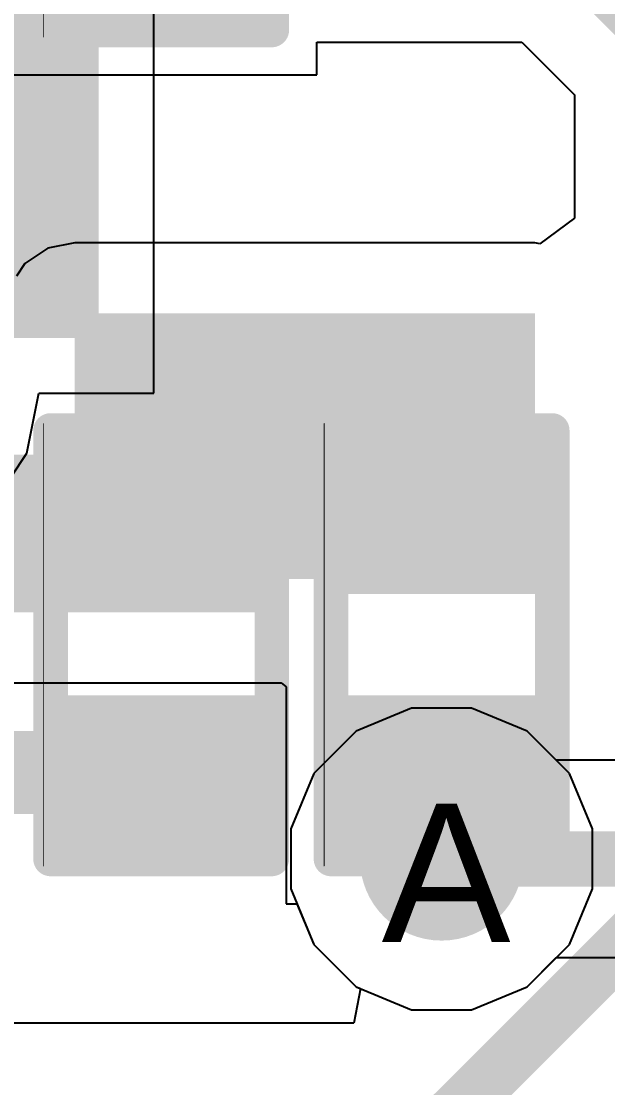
# Model space of a CAD drawing. Header units: inches. Extents: x 0 to 5271, y 0 to 5417.
# Drawn here: x 40.659 to 42.813, y 100.925 to 104.844 of the extents above; entities that cross this region are included whole.
import ezdxf

# ---------------------------------------------------------------- set-up
doc = ezdxf.new("R2010")
doc.units = ezdxf.units.IN
for name, color, linetype in [('Bottom Layer', 5, 'Continuous'), ('Bottom Overlay', 54, 'Continuous'), ('Bottom Paste', 16, 'Continuous'), ('Bottom Solder', 6, 'Continuous'), ('Drill Drawing', 1, 'Continuous'), ('L2_GND1', 16, 'Continuous'), ('L3_SIG1', 76, 'Continuous'), ('L4_PWR', 90, 'Continuous'), ('L5_GND2', 156, 'Continuous'), ('L6_SIG2', 130, 'Continuous'), ('L7_GND3', 216, 'Continuous'), ('Top Layer', 1, 'Continuous'), ('Top Paste', 8, 'Continuous'), ('Top Solder', 216, 'Continuous'), ('Via Holes', 16, 'Continuous')]:
    doc.layers.add(name, color=color, linetype=linetype)
doc.styles.add('Arial', font='', dxfattribs={"height": 0.2})
doc.styles.get('Arial').set_extended_font_data('Arial')

# ---------------------------------------------------------------- blocks, each defined once
blk = doc.blocks.new('PJ_332D_6A_4')
at = {"layer": 'Top Layer'}
blk.add_hatch(color=1, dxfattribs=at).paths.add_polyline_path([(-4.3999, 0.525), (-4.3999, 2.025), (-2.7999, 2.025), (-2.7999, 0.525)])
at = {"layer": 'Top Paste'}
blk.add_hatch(color=8, dxfattribs=at).paths.add_polyline_path([(-4.3999, 0.525), (-4.3999, 2.025), (-2.7999, 2.025), (-2.7999, 0.525)])
at = {"layer": 'Top Solder'}
blk.add_hatch(color=216, dxfattribs=at).paths.add_polyline_path([(-4.4507, 0.4742), (-4.4507, 2.0758), (-2.7491, 2.0758), (-2.7491, 0.4742)])
blk = doc.blocks.new('RES_0402_B_431')
at = {"layer": 'Bottom Layer'}
for points in [[(-0.2413, 0.3175), (-0.2413, -0.3175), (-0.6985, -0.3175), (-0.6985, 0.3175)], [(0.6985, 0.3175), (0.6985, -0.3175), (0.2413, -0.3175), (0.2413, 0.3175)]]:
    blk.add_hatch(color=5, dxfattribs=at).paths.add_polyline_path(points)
at = {"layer": 'Bottom Paste'}
for points in [[(-0.2413, 0.3175), (-0.2413, -0.3175), (-0.6985, -0.3175), (-0.6985, 0.3175)], [(0.6985, 0.3175), (0.6985, -0.3175), (0.2413, -0.3175), (0.2413, 0.3175)]]:
    blk.add_hatch(color=16, dxfattribs=at).paths.add_polyline_path(points)
at = {"layer": 'Bottom Solder'}
for points in [[(-0.1863, 0.3725), (-0.1863, -0.3725), (-0.7535, -0.3725), (-0.7535, 0.3725)], [(0.7535, 0.3725), (0.7535, -0.3725), (0.1863, -0.3725), (0.1863, 0.3725)]]:
    blk.add_hatch(color=6, dxfattribs=at).paths.add_polyline_path(points)
at = {"layer": 'Bottom Overlay'}
for points in [[(-0.7874, 0.4064, 0.127, 0.127, 0), (-0.7874, -0.4064, 0.127, 0.127, 0)], [(-0.7874, 0.4064, 0.127, 0.127, 0), (0.7874, 0.4064, 0.127, 0.127, 0)], [(-0.8128, 0.4318, 0.00323, 0.00323, 0), (0.8128, 0.4318, 0.00323, 0.00323, 0)], [(0.7874, 0.4064, 0.127, 0.127, 0), (0.7874, -0.4064, 0.127, 0.127, 0)], [(-0.7874, -0.4064, 0.127, 0.127, 0), (0.7874, -0.4064, 0.127, 0.127, 0)]]:
    blk.add_lwpolyline(points, format="xyseb", dxfattribs=at)
for points in [[(-0.8191, 0.4064, 0.0635, 0.0635, 1), (-0.7556, 0.4064, 0.0635, 0.0635, 1)], [(-0.8191, 0.4064, 0.0635, 0.0635, 1), (-0.7556, 0.4064, 0.0635, 0.0635, 1)], [(-0.8136, 0.4318, 0.00161, 0.00161, 1), (-0.812, 0.4318, 0.00161, 0.00161, 1)], [(0.7557, 0.4064, 0.0635, 0.0635, 1), (0.8192, 0.4064, 0.0635, 0.0635, 1)], [(0.7557, 0.4064, 0.0635, 0.0635, 1), (0.8192, 0.4064, 0.0635, 0.0635, 1)], [(0.812, 0.4318, 0.00161, 0.00161, 1), (0.8136, 0.4318, 0.00161, 0.00161, 1)], [(-0.8191, -0.4064, 0.0635, 0.0635, 1), (-0.7556, -0.4064, 0.0635, 0.0635, 1)], [(-0.8191, -0.4064, 0.0635, 0.0635, 1), (-0.7556, -0.4064, 0.0635, 0.0635, 1)], [(0.7557, -0.4064, 0.0635, 0.0635, 1), (0.8192, -0.4064, 0.0635, 0.0635, 1)], [(0.7557, -0.4064, 0.0635, 0.0635, 1), (0.8192, -0.4064, 0.0635, 0.0635, 1)]]:
    blk.add_lwpolyline(points, format="xyseb", close=True, dxfattribs=at)
blk = doc.blocks.new('RES_0402_B_444')
at = {"layer": 'Bottom Layer'}
for points in [[(-0.2413, 0.3175), (-0.2413, -0.3175), (-0.6985, -0.3175), (-0.6985, 0.3175)], [(0.6985, 0.3175), (0.6985, -0.3175), (0.2413, -0.3175), (0.2413, 0.3175)]]:
    blk.add_hatch(color=5, dxfattribs=at).paths.add_polyline_path(points)
at = {"layer": 'Bottom Paste'}
for points in [[(-0.2413, 0.3175), (-0.2413, -0.3175), (-0.6985, -0.3175), (-0.6985, 0.3175)], [(0.6985, 0.3175), (0.6985, -0.3175), (0.2413, -0.3175), (0.2413, 0.3175)]]:
    blk.add_hatch(color=16, dxfattribs=at).paths.add_polyline_path(points)
at = {"layer": 'Bottom Solder'}
for points in [[(-0.1863, 0.3725), (-0.1863, -0.3725), (-0.7535, -0.3725), (-0.7535, 0.3725)], [(0.7535, 0.3725), (0.7535, -0.3725), (0.1863, -0.3725), (0.1863, 0.3725)]]:
    blk.add_hatch(color=6, dxfattribs=at).paths.add_polyline_path(points)
at = {"layer": 'Bottom Overlay'}
for points in [[(-0.7874, 0.4064, 0.127, 0.127, 0), (-0.7874, -0.4064, 0.127, 0.127, 0)], [(-0.7874, 0.4064, 0.127, 0.127, 0), (0.7874, 0.4064, 0.127, 0.127, 0)], [(-0.8128, 0.4318, 0.00323, 0.00323, 0), (0.8128, 0.4318, 0.00323, 0.00323, 0)], [(0.7874, 0.4064, 0.127, 0.127, 0), (0.7874, -0.4064, 0.127, 0.127, 0)], [(-0.7874, -0.4064, 0.127, 0.127, 0), (0.7874, -0.4064, 0.127, 0.127, 0)]]:
    blk.add_lwpolyline(points, format="xyseb", dxfattribs=at)
for points in [[(-0.8191, 0.4064, 0.0635, 0.0635, 1), (-0.7556, 0.4064, 0.0635, 0.0635, 1)], [(-0.8191, 0.4064, 0.0635, 0.0635, 1), (-0.7556, 0.4064, 0.0635, 0.0635, 1)], [(-0.8136, 0.4318, 0.00161, 0.00161, 1), (-0.812, 0.4318, 0.00161, 0.00161, 1)], [(0.7557, 0.4064, 0.0635, 0.0635, 1), (0.8192, 0.4064, 0.0635, 0.0635, 1)], [(0.7557, 0.4064, 0.0635, 0.0635, 1), (0.8192, 0.4064, 0.0635, 0.0635, 1)], [(0.812, 0.4318, 0.00161, 0.00161, 1), (0.8136, 0.4318, 0.00161, 0.00161, 1)], [(-0.8191, -0.4064, 0.0635, 0.0635, 1), (-0.7556, -0.4064, 0.0635, 0.0635, 1)], [(-0.8191, -0.4064, 0.0635, 0.0635, 1), (-0.7556, -0.4064, 0.0635, 0.0635, 1)], [(0.7557, -0.4064, 0.0635, 0.0635, 1), (0.8192, -0.4064, 0.0635, 0.0635, 1)], [(0.7557, -0.4064, 0.0635, 0.0635, 1), (0.8192, -0.4064, 0.0635, 0.0635, 1)]]:
    blk.add_lwpolyline(points, format="xyseb", close=True, dxfattribs=at)
blk = doc.blocks.new('RES_0402_B_503')
at = {"layer": 'Bottom Layer'}
for points in [[(-0.2413, 0.3175), (-0.2413, -0.3175), (-0.6985, -0.3175), (-0.6985, 0.3175)], [(0.6985, 0.3175), (0.6985, -0.3175), (0.2413, -0.3175), (0.2413, 0.3175)]]:
    blk.add_hatch(color=5, dxfattribs=at).paths.add_polyline_path(points)
at = {"layer": 'Bottom Paste'}
for points in [[(-0.2413, 0.3175), (-0.2413, -0.3175), (-0.6985, -0.3175), (-0.6985, 0.3175)], [(0.6985, 0.3175), (0.6985, -0.3175), (0.2413, -0.3175), (0.2413, 0.3175)]]:
    blk.add_hatch(color=16, dxfattribs=at).paths.add_polyline_path(points)
at = {"layer": 'Bottom Solder'}
for points in [[(-0.1863, 0.3725), (-0.1863, -0.3725), (-0.7535, -0.3725), (-0.7535, 0.3725)], [(0.7535, 0.3725), (0.7535, -0.3725), (0.1863, -0.3725), (0.1863, 0.3725)]]:
    blk.add_hatch(color=6, dxfattribs=at).paths.add_polyline_path(points)
at = {"layer": 'Bottom Overlay'}
for points in [[(-0.7874, 0.4064, 0.127, 0.127, 0), (0.7874, 0.4064, 0.127, 0.127, 0)], [(-0.7874, 0.4064, 0.127, 0.127, 0), (-0.7874, -0.4064, 0.127, 0.127, 0)], [(-0.8128, 0.4318, 0.00323, 0.00323, 0), (0.8128, 0.4318, 0.00323, 0.00323, 0)], [(0.7874, 0.4064, 0.127, 0.127, 0), (0.7874, -0.4064, 0.127, 0.127, 0)], [(-0.7874, -0.4064, 0.127, 0.127, 0), (0.7874, -0.4064, 0.127, 0.127, 0)]]:
    blk.add_lwpolyline(points, format="xyseb", dxfattribs=at)
for points in [[(-0.8192, 0.4064, 0.0635, 0.0635, 1), (-0.7557, 0.4064, 0.0635, 0.0635, 1)], [(-0.8192, 0.4064, 0.0635, 0.0635, 1), (-0.7557, 0.4064, 0.0635, 0.0635, 1)], [(-0.8136, 0.4318, 0.00161, 0.00161, 1), (-0.812, 0.4318, 0.00161, 0.00161, 1)], [(0.7556, 0.4064, 0.0635, 0.0635, 1), (0.8191, 0.4064, 0.0635, 0.0635, 1)], [(0.7556, 0.4064, 0.0635, 0.0635, 1), (0.8191, 0.4064, 0.0635, 0.0635, 1)], [(0.812, 0.4318, 0.00161, 0.00161, 1), (0.8136, 0.4318, 0.00161, 0.00161, 1)], [(-0.8192, -0.4064, 0.0635, 0.0635, 1), (-0.7557, -0.4064, 0.0635, 0.0635, 1)], [(-0.8192, -0.4064, 0.0635, 0.0635, 1), (-0.7557, -0.4064, 0.0635, 0.0635, 1)], [(0.7556, -0.4064, 0.0635, 0.0635, 1), (0.8191, -0.4064, 0.0635, 0.0635, 1)], [(0.7556, -0.4064, 0.0635, 0.0635, 1), (0.8191, -0.4064, 0.0635, 0.0635, 1)]]:
    blk.add_lwpolyline(points, format="xyseb", close=True, dxfattribs=at)

msp = doc.modelspace()

# ---------------------------------------------------------------- hatches: boundary and pattern name
at = {"layer": 'Bottom Layer'}
for points in [[(40.855, 102.7945), (42.5456, 102.7945), (42.5456, 103.7716), (40.855, 103.7716)], [(39.7416, 102.6724), (41.6136, 102.6724), (41.6136, 103.2517), (39.7416, 103.2517)]]:
    msp.add_hatch(color=5, dxfattribs=at).paths.add_polyline_path(points)
h = msp.add_hatch(color=5, dxfattribs=at)
edge = h.paths.add_edge_path()
edge.add_arc((42.2027, 101.7658), 0.3, 0, 360)
at = {"layer": 'L2_GND1'}
h = msp.add_hatch(color=16, dxfattribs=at)
edge = h.paths.add_edge_path()
edge.add_arc((42.2027, 101.7658), 0.3, 0, 360)
at = {"layer": 'L3_SIG1'}
h = msp.add_hatch(color=76, dxfattribs=at)
edge = h.paths.add_edge_path()
edge.add_arc((42.2027, 101.7658), 0.3, 0, 360)
at = {"layer": 'L4_PWR'}
h = msp.add_hatch(color=90, dxfattribs=at)
edge = h.paths.add_edge_path()
edge.add_arc((42.2027, 101.7658), 0.3, 0, 360)
at = {"layer": 'L5_GND2'}
h = msp.add_hatch(color=156, dxfattribs=at)
edge = h.paths.add_edge_path()
edge.add_arc((42.2027, 101.7658), 0.3, 0, 360)
at = {"layer": 'L6_SIG2'}
h = msp.add_hatch(color=130, dxfattribs=at)
edge = h.paths.add_edge_path()
edge.add_arc((42.2027, 101.7658), 0.3, 0, 360)
at = {"layer": 'L7_GND3'}
h = msp.add_hatch(color=216, dxfattribs=at)
edge = h.paths.add_edge_path()
edge.add_arc((42.2027, 101.7658), 0.3, 0, 360)
at = {"layer": 'Top Layer'}
h = msp.add_hatch(color=1, dxfattribs=at)
edge = h.paths.add_edge_path()
edge.add_arc((42.2027, 101.7658), 0.3, 0, 360)
at = {"layer": 'Via Holes'}
h = msp.add_hatch(color=7, dxfattribs=at)
edge = h.paths.add_edge_path()
edge.add_arc((42.2027, 101.7658), 0.15, 0, 360)

# ---------------------------------------------------------------- linework, layer by layer
at = {"layer": 'Bottom Layer'}
for p, q in [((41.744, 104.6475), (41.744, 104.7675)), ((41.744, 104.7675), (42.4969, 104.7675)), ((42.4969, 104.7675), (42.6904, 104.574)), ((40.601, 104.6475), (41.744, 104.6475)), ((42.6904, 104.574), (42.6904, 104.1214)), ((42.6904, 104.1214), (42.5634, 104.027)), ((40.855, 104.0305), (40.7559, 104.0108)), ((42.5456, 104.0305), (40.855, 104.0305)), ((42.5634, 104.027), (42.5456, 104.0305)), ((40.7559, 104.0108), (40.6719, 103.9547)), ((40.6719, 103.9547), (40.6408, 103.9082)), ((39.7416, 102.4134), (41.6136, 102.4134)), ((41.6136, 102.4134), (41.6312, 102.399)), ((41.6312, 102.399), (41.6312, 101.6007)), ((41.6312, 101.6007), (41.6714, 101.6007)), ((41.6714, 101.6007), (41.733, 101.452)), ((41.733, 101.452), (41.8889, 101.2961)), ((41.905, 101.2895), (41.8797, 101.1625)), ((41.8889, 101.2961), (41.905, 101.2895)), ((41.8797, 101.1625), (39.2394, 101.1625))]:
    msp.add_line(p, q, dxfattribs=at)
for points in [[(42.6471, 105.1301, 0.2032, 0.2032, 0), (43.053, 104.7242, 0.2032, 0.2032, 0)], [(40.3807, 102.0833, 0.3048, 0.3048, 0), (41.1725, 102.0833, 0.3048, 0.3048, 0)], [(42.2175, 100.7999, 0.2032, 0.2032, 0), (43.053, 101.6354, 0.2032, 0.2032, 0)]]:
    msp.add_lwpolyline(points, format="xyseb", dxfattribs=at)
msp.add_lwpolyline([(41.0963, 102.0833, 0.1524, 0.1524, 1), (41.2487, 102.0833, 0.1524, 0.1524, 1)], format="xyseb", close=True, dxfattribs=at)
at = {"layer": 'L2_GND1'}
for p, q in [((42.0925, 102.3198), (41.8889, 102.2354)), ((42.3129, 102.3198), (42.0925, 102.3198)), ((42.5165, 102.2354), (42.3129, 102.3198)), ((41.8889, 102.2354), (41.733, 102.0796)), ((42.6724, 102.0796), (42.5165, 102.2354)), ((41.733, 102.0796), (41.6487, 101.876)), ((42.7567, 101.876), (42.6724, 102.0796)), ((41.6487, 101.876), (41.6487, 101.6556)), ((42.7567, 101.6556), (42.7567, 101.876)), ((41.6487, 101.6556), (41.733, 101.452)), ((42.6724, 101.452), (42.7567, 101.6556)), ((41.733, 101.452), (41.8889, 101.2961)), ((42.5165, 101.2961), (42.6724, 101.452)), ((41.8889, 101.2961), (42.0925, 101.2118)), ((42.3129, 101.2118), (42.5165, 101.2961)), ((42.0925, 101.2118), (42.3129, 101.2118))]:
    msp.add_line(p, q, dxfattribs=at)
at = {"layer": 'L3_SIG1'}
for p, q in [((42.0925, 102.3198), (41.8889, 102.2354)), ((42.3129, 102.3198), (42.0925, 102.3198)), ((42.5165, 102.2354), (42.3129, 102.3198)), ((41.8889, 102.2354), (41.733, 102.0796)), ((42.6724, 102.0796), (42.5165, 102.2354)), ((41.733, 102.0796), (41.6487, 101.876)), ((42.7567, 101.876), (42.6724, 102.0796)), ((41.6487, 101.876), (41.6487, 101.6556)), ((42.7567, 101.6556), (42.7567, 101.876)), ((41.6487, 101.6556), (41.733, 101.452)), ((42.6724, 101.452), (42.7567, 101.6556)), ((41.733, 101.452), (41.8889, 101.2961)), ((42.5165, 101.2961), (42.6724, 101.452)), ((41.8889, 101.2961), (42.0925, 101.2118)), ((42.3129, 101.2118), (42.5165, 101.2961)), ((42.0925, 101.2118), (42.3129, 101.2118))]:
    msp.add_line(p, q, dxfattribs=at)
at = {"layer": 'L4_PWR'}
for p, q in [((42.0925, 102.3198), (41.8889, 102.2354)), ((42.3129, 102.3198), (42.0925, 102.3198)), ((42.5165, 102.2354), (42.3129, 102.3198)), ((41.8889, 102.2354), (41.733, 102.0796)), ((42.6724, 102.0796), (42.5165, 102.2354)), ((41.733, 102.0796), (41.6487, 101.876)), ((42.7567, 101.876), (42.6724, 102.0796)), ((41.6487, 101.876), (41.6487, 101.6556)), ((42.7567, 101.6556), (42.7567, 101.876)), ((41.6487, 101.6556), (41.733, 101.452)), ((42.6724, 101.452), (42.7567, 101.6556)), ((41.733, 101.452), (41.8889, 101.2961)), ((42.5165, 101.2961), (42.6724, 101.452)), ((41.8889, 101.2961), (42.0925, 101.2118)), ((42.3129, 101.2118), (42.5165, 101.2961)), ((42.0925, 101.2118), (42.3129, 101.2118))]:
    msp.add_line(p, q, dxfattribs=at)
at = {"layer": 'L5_GND2'}
for p, q in [((42.0925, 102.3198), (41.8889, 102.2354)), ((42.3129, 102.3198), (42.0925, 102.3198)), ((42.5165, 102.2354), (42.3129, 102.3198)), ((41.8889, 102.2354), (41.733, 102.0796)), ((42.6724, 102.0796), (42.5165, 102.2354)), ((41.733, 102.0796), (41.6487, 101.876)), ((42.7567, 101.876), (42.6724, 102.0796)), ((41.6487, 101.876), (41.6487, 101.6556)), ((42.7567, 101.6556), (42.7567, 101.876)), ((41.6487, 101.6556), (41.733, 101.452)), ((42.6724, 101.452), (42.7567, 101.6556)), ((41.733, 101.452), (41.8889, 101.2961)), ((42.5165, 101.2961), (42.6724, 101.452)), ((41.8889, 101.2961), (42.0925, 101.2118)), ((42.3129, 101.2118), (42.5165, 101.2961)), ((42.0925, 101.2118), (42.3129, 101.2118))]:
    msp.add_line(p, q, dxfattribs=at)
at = {"layer": 'L6_SIG2'}
for p, q in [((42.0925, 102.3198), (41.8889, 102.2354)), ((42.3129, 102.3198), (42.0925, 102.3198)), ((42.5165, 102.2354), (42.3129, 102.3198)), ((41.8889, 102.2354), (41.733, 102.0796)), ((42.6724, 102.0796), (42.5165, 102.2354)), ((41.733, 102.0796), (41.6487, 101.876)), ((42.7567, 101.876), (42.6724, 102.0796)), ((41.6487, 101.876), (41.6487, 101.6556)), ((42.7567, 101.6556), (42.7567, 101.876)), ((41.6487, 101.6556), (41.733, 101.452)), ((42.6724, 101.452), (42.7567, 101.6556)), ((41.733, 101.452), (41.8889, 101.2961)), ((42.5165, 101.2961), (42.6724, 101.452)), ((41.8889, 101.2961), (42.0925, 101.2118)), ((42.3129, 101.2118), (42.5165, 101.2961)), ((42.0925, 101.2118), (42.3129, 101.2118))]:
    msp.add_line(p, q, dxfattribs=at)
at = {"layer": 'L7_GND3'}
for p, q in [((42.0925, 102.3198), (41.8889, 102.2354)), ((42.3129, 102.3198), (42.0925, 102.3198)), ((42.5165, 102.2354), (42.3129, 102.3198)), ((41.8889, 102.2354), (41.733, 102.0796)), ((42.6724, 102.0796), (42.5165, 102.2354)), ((41.733, 102.0796), (41.6487, 101.876)), ((42.7567, 101.876), (42.6724, 102.0796)), ((41.6487, 101.876), (41.6487, 101.6556)), ((42.7567, 101.6556), (42.7567, 101.876)), ((41.6487, 101.6556), (41.733, 101.452)), ((42.6724, 101.452), (42.7567, 101.6556)), ((41.733, 101.452), (41.8889, 101.2961)), ((42.5165, 101.2961), (42.6724, 101.452)), ((41.8889, 101.2961), (42.0925, 101.2118)), ((42.3129, 101.2118), (42.5165, 101.2961)), ((42.0925, 101.2118), (42.3129, 101.2118))]:
    msp.add_line(p, q, dxfattribs=at)
at = {"layer": 'Top Layer'}
for p, q in [((41.1456, 103.4775), (41.1456, 105.4855)), ((40.6794, 103.2572), (40.7232, 103.4775)), ((40.7232, 103.4775), (41.1456, 103.4775)), ((40.539, 103.0472), (40.6794, 103.2572)), ((42.0925, 102.3198), (41.8889, 102.2354)), ((42.3129, 102.3198), (42.0925, 102.3198)), ((42.5165, 102.2354), (42.3129, 102.3198)), ((41.8889, 102.2354), (41.733, 102.0796)), ((42.6236, 102.1284), (42.5165, 102.2354)), ((45.1615, 102.1284), (42.6236, 102.1284)), ((41.733, 102.0796), (41.6487, 101.876)), ((41.6487, 101.876), (41.6487, 101.6556)), ((41.6487, 101.6556), (41.733, 101.452)), ((41.733, 101.452), (41.8889, 101.2961)), ((42.5165, 101.2961), (42.6236, 101.4032)), ((42.6236, 101.4032), (43.2782, 101.4032)), ((41.8889, 101.2961), (42.0925, 101.2118)), ((42.3129, 101.2118), (42.5165, 101.2961)), ((42.0925, 101.2118), (42.3129, 101.2118))]:
    msp.add_line(p, q, dxfattribs=at)
msp.add_lwpolyline([(42.2027, 101.7658, 0.2032, 0.2032, 0), (45.1615, 101.7658, 0.2032, 0.2032, 0)], format="xyseb", dxfattribs=at)
msp.add_lwpolyline([(42.1519, 101.7658, 0.1016, 0.1016, 1), (42.2535, 101.7658, 0.1016, 0.1016, 1)], format="xyseb", close=True, dxfattribs=at)

# ---------------------------------------------------------------- block references
msp.add_blockref('PJ_332D_6A_4', (43.6916, 103.2066))
at = {"rotation": 90}
for name, p in [('RES_0402_B_503', (41.1725, 105.6)), ('RES_0402_B_444', (41.1725, 102.5532)), ('RES_0402_B_431', (42.2027, 102.5532))]:
    msp.add_blockref(name, p, dxfattribs=at)

# ---------------------------------------------------------------- texts
at = {"layer": 'Drill Drawing', "style": 'Arial'}
msp.add_text('A', height=0.508, dxfattribs=at).set_placement((41.9826, 101.4611))

doc.saveas('drawing.dxf')
